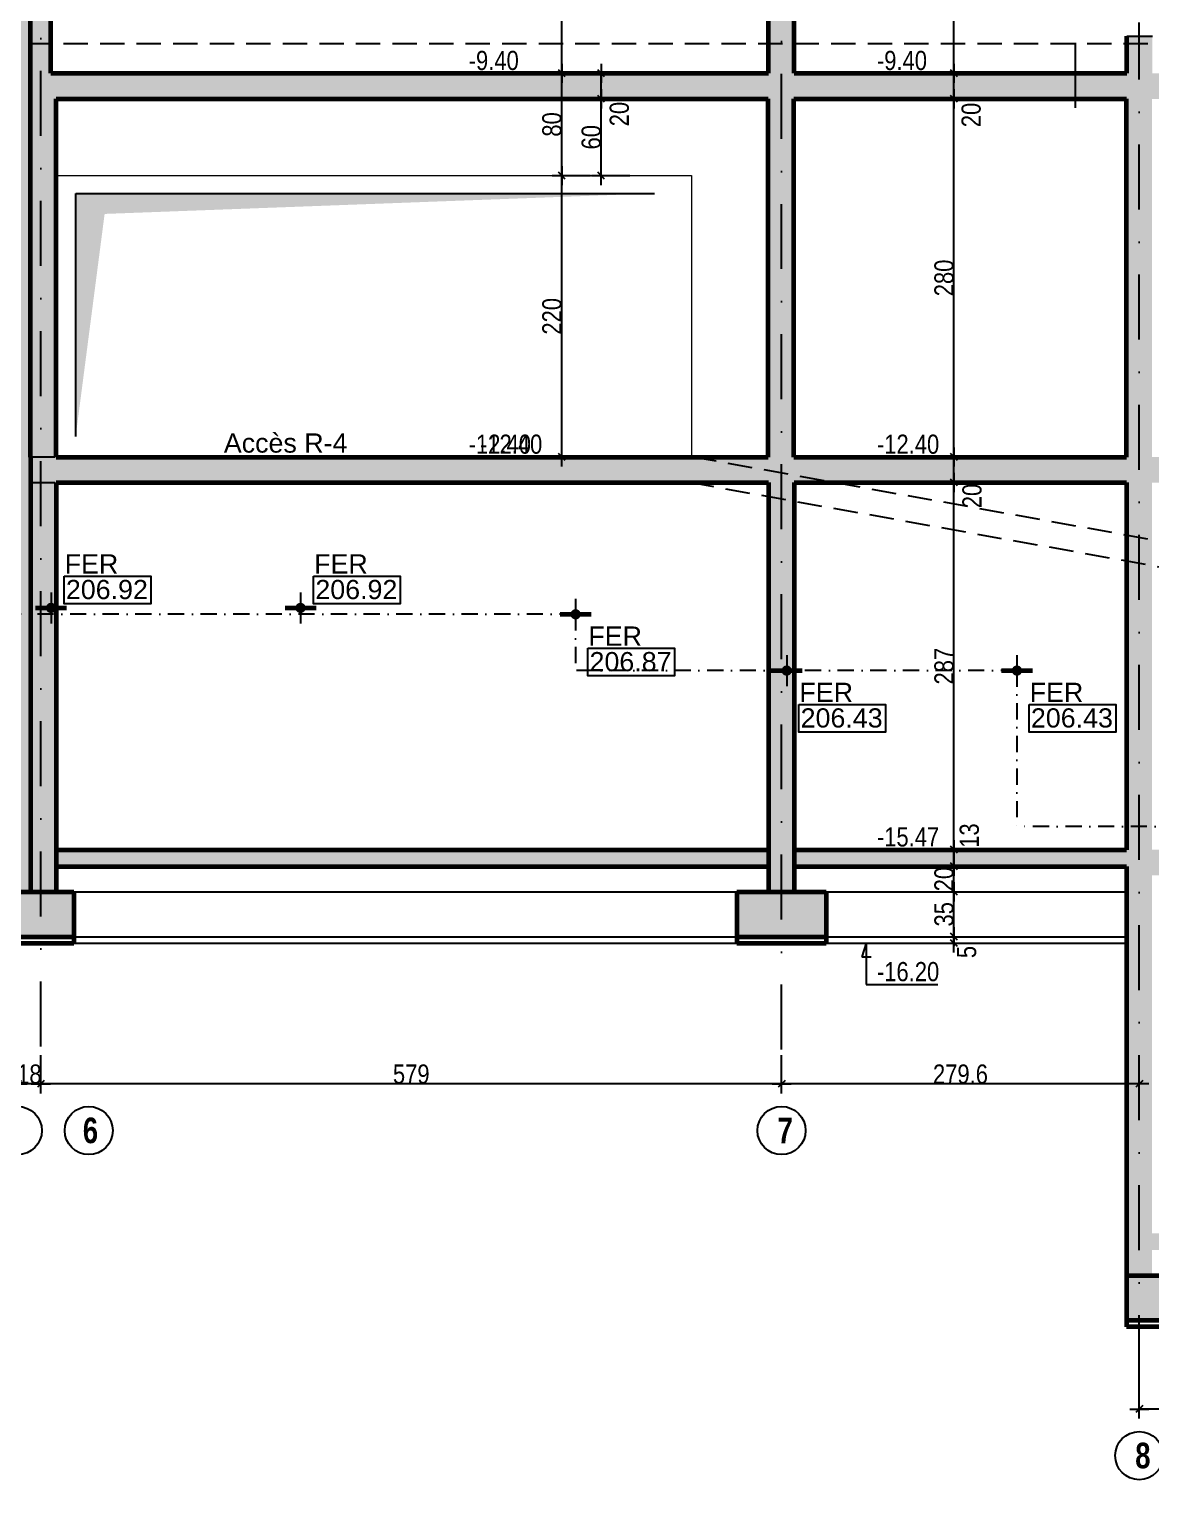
# Model space of a CAD drawing. Header units: millimetres. Extents: x -26249 to 60250, y -21218 to 23336.
# Drawn here: x 15202 to 16079, y 5699 to 6841 of the extents above; entities that cross this region are included whole.
import ezdxf

# ---------------------------------------------------------------- set-up
doc = ezdxf.new("R2010")
doc.units = ezdxf.units.MM
doc.linetypes.add('CACHEX2', pattern=[19.05, 12.7, -6.35])
doc.linetypes.add('TIRETPTX2', pattern=[50.8, 25.4, -12.7, 0, -12.7])
for name, color, linetype in [('01-coupe soussol', 253, 'Continuous'), ('01_cote_gen', 4, 'Continuous'), ('01_linteaux', 2, 'Continuous'), ('01_poch_BN', 9, 'Continuous'), ('01_texte', 230, 'Continuous'), ('AA_COTES', 2, 'Continuous')]:
    doc.layers.add(name, color=color, linetype=linetype)
doc.layers.add('01_murs_coup', color=5, linetype='Continuous', lineweight=60)
doc.styles.add('ARIAL NA', font='ARIALN.TTF')
doc.styles.add('impact', font='impact.ttf')
doc.styles.add('MATTE_TXT', font='arial.ttf')
doc.styles.add('STYLE2', font='ARIALN.TTF')
doc.dimstyles.new('JB50', dxfattribs={"dimscale": 0.1, "dimtxt": 150, "dimasz": 15, "dimexe": 0.1, "dimexo": 0.1, "dimgap": 0.09, "dimtad": 1, "dimdec": 1, "dimdsep": 46, "dimtxsty": 'STYLE2', "dimblk1": 'BOND_G', "dimblk2": 'BOND_D', "dimsah": 1, "dimcen": 1.5, "dimdle": 0.01, "dimse1": 1, "dimse2": 1, "dimclrd": 4, "dimclre": 2, "dimclrt": 6, "dimazin": 2, "dimtfac": 2.333333, "dimtdec": 1, "dimtix": 1, "dimtmove": 2, "dimatfit": 3, "dimldrblk": 'BOND_G', "dimfxl": 1, "dimtolj": 1, "dimtzin": 0, "dimarcsym": 0})

# ---------------------------------------------------------------- blocks, each defined once
blk = doc.blocks.new('BOND_G')
at = {"layer": 'AA_COTES', "color": 0}
for p, q in [((0, -5), (0, 15)), ((5, 0), (-5, 0)), ((1.77, 1.77), (-1.77, -1.77))]:
    blk.add_line(p, q, dxfattribs=at)
blk = doc.blocks.new('BOND_D')
at = {"layer": 'AA_COTES', "color": 0}
for p, q in [((5, 0), (-5, 0)), ((-1.77, -1.77), (1.77, 1.77)), ((0, 5), (0, -15))]:
    blk.add_line(p, q, dxfattribs=at)
blk = doc.blocks.new('*D1942')
at = {"layer": '01_cote_gen', "color": 4, "lineweight": -2, "transparency": 16777216}
blk.add_line((16614.2, 5761.8), (16071.2, 5761.8), dxfattribs=at)
at = {"layer": 'Defpoints', "color": 0, "transparency": 16777216}
for p in [(16615.7, 5891.2), (16069.7, 5835.9), (16069.7, 5761.8)]:
    blk.add_point(p, dxfattribs=at)
at = {"layer": '01_cote_gen', "color": 4, "lineweight": -2, "transparency": 16777216, "xscale": 1.5, "yscale": 1.5, "zscale": 1.5, "rotation": 180}
blk.add_blockref('BOND_D', (16069.7, 5761.8), dxfattribs=at)
at = {"layer": '01_cote_gen', "color": 4, "lineweight": -2, "transparency": 16777216, "xscale": 1.5, "yscale": 1.5, "zscale": 1.5}
blk.add_blockref('BOND_G', (16615.7, 5761.8), dxfattribs=at)
at = {"layer": '01_cote_gen', "color": 6, "transparency": 16777216, "insert": (16342.7, 5769.4), "char_height": 15, "attachment_point": 5, "style": 'STYLE2'}
blk.add_mtext('\\A1;546', dxfattribs=at)
blk = doc.blocks.new('*D1943')
at = {"layer": '01_cote_gen', "color": 4, "lineweight": -2, "transparency": 16777216}
blk.add_line((16068.2, 6016), (15791.6, 6016), dxfattribs=at)
at = {"layer": 'Defpoints', "color": 0, "transparency": 16777216}
for p in [(15790.1, 6121.7), (16069.7, 6118.4), (15790.1, 6016)]:
    blk.add_point(p, dxfattribs=at)
at = {"layer": '01_cote_gen', "color": 4, "lineweight": -2, "transparency": 16777216, "xscale": 1.5, "yscale": 1.5, "zscale": 1.5, "rotation": 180}
blk.add_blockref('BOND_D', (15790.1, 6016), dxfattribs=at)
at = {"layer": '01_cote_gen', "color": 4, "lineweight": -2, "transparency": 16777216, "xscale": 1.5, "yscale": 1.5, "zscale": 1.5}
blk.add_blockref('BOND_G', (16069.7, 6016), dxfattribs=at)
at = {"layer": '01_cote_gen', "color": 6, "transparency": 16777216, "insert": (15929.9, 6023.6), "char_height": 15, "attachment_point": 5, "style": 'STYLE2'}
blk.add_mtext('\\A1;279.6', dxfattribs=at)
blk = doc.blocks.new('*D1944')
at = {"layer": '01_cote_gen', "color": 4, "lineweight": -2, "transparency": 16777216}
blk.add_line((15788.6, 6016), (15212.6, 6016), dxfattribs=at)
at = {"layer": 'Defpoints', "color": 0, "transparency": 16777216}
for p in [(15211.1, 6177.6), (15790.1, 6107.8), (15211.1, 6016)]:
    blk.add_point(p, dxfattribs=at)
at = {"layer": '01_cote_gen', "color": 4, "lineweight": -2, "transparency": 16777216, "xscale": 1.5, "yscale": 1.5, "zscale": 1.5, "rotation": 180}
blk.add_blockref('BOND_D', (15211.1, 6016), dxfattribs=at)
at = {"layer": '01_cote_gen', "color": 4, "lineweight": -2, "transparency": 16777216, "xscale": 1.5, "yscale": 1.5, "zscale": 1.5}
blk.add_blockref('BOND_G', (15790.1, 6016), dxfattribs=at)
at = {"layer": '01_cote_gen', "color": 6, "transparency": 16777216, "insert": (15500.6, 6023.6), "char_height": 15, "attachment_point": 5, "style": 'STYLE2'}
blk.add_mtext('\\A1;579', dxfattribs=at)
blk = doc.blocks.new('*D2033')
at = {"layer": '01_cote_gen', "color": 4, "lineweight": -2, "transparency": 16777216}
blk.add_line((15209.6, 6016), (15194.5, 6016), dxfattribs=at)
at = {"layer": 'Defpoints', "color": 0, "transparency": 16777216}
for p in [(15193, 6108.3), (15211.1, 6107.8), (15193, 6016)]:
    blk.add_point(p, dxfattribs=at)
at = {"layer": '01_cote_gen', "color": 4, "lineweight": -2, "transparency": 16777216, "xscale": 1.5, "yscale": 1.5, "zscale": 1.5, "rotation": 180}
blk.add_blockref('BOND_D', (15193, 6016), dxfattribs=at)
at = {"layer": '01_cote_gen', "color": 4, "lineweight": -2, "transparency": 16777216, "xscale": 1.5, "yscale": 1.5, "zscale": 1.5}
blk.add_blockref('BOND_G', (15211.1, 6016), dxfattribs=at)
at = {"layer": '01_cote_gen', "color": 6, "transparency": 16777216, "insert": (15202.1, 6023.6), "char_height": 15, "attachment_point": 5, "style": 'STYLE2'}
blk.add_mtext('\\A1;18', dxfattribs=at)
blk = doc.blocks.new('*D2041')
at = {"layer": '01_cote_gen', "color": 4, "lineweight": -2, "transparency": 16777216}
blk.add_line((16033.7, 7786.7), (16134.7, 7786.7), dxfattribs=at)
at = {"layer": 'Defpoints', "color": 0, "transparency": 16777216}
for p in [(16136.2, 7786.7), (16032.2, 7779.2), (16136.2, 5592.4)]:
    blk.add_point(p, dxfattribs=at)
at = {"layer": '01_cote_gen', "color": 4, "lineweight": -2, "transparency": 16777216, "xscale": 1.5, "yscale": 1.5, "zscale": 1.5, "rotation": 180}
blk.add_blockref('BOND_G', (16032.2, 7786.7), dxfattribs=at)
at = {"layer": '01_cote_gen', "color": 4, "lineweight": -2, "transparency": 16777216, "xscale": 1.5, "yscale": 1.5, "zscale": 1.5}
blk.add_blockref('BOND_D', (16136.2, 7786.7), dxfattribs=at)
at = {"layer": '01_cote_gen', "color": 6, "transparency": 16777216, "insert": (16084.2, 7794.4), "char_height": 15, "attachment_point": 5, "style": 'STYLE2'}
blk.add_mtext('\\A1;104', dxfattribs=at)
blk = doc.blocks.new('*D2463')
at = {"layer": '01_cote_gen', "color": 4, "lineweight": -2, "transparency": 16777216}
blk.add_line((15924.8, 6200.6), (15924.8, 6484.6), dxfattribs=at)
at = {"layer": 'Defpoints', "color": 0, "transparency": 16777216}
for p in [(15924.8, 6486.1), (15997.8, 6486.1), (15975.2, 6199.1)]:
    blk.add_point(p, dxfattribs=at)
at = {"layer": '01_cote_gen', "color": 4, "lineweight": -2, "transparency": 16777216, "xscale": 1.5, "yscale": 1.5, "zscale": 1.5}
for name, p, rotation in [('BOND_D', (15924.8, 6486.1), 90), ('BOND_G', (15924.8, 6199.1), 270)]:
    blk.add_blockref(name, p, dxfattribs=dict(at, rotation=rotation))
at = {"layer": '01_cote_gen', "color": 6, "transparency": 16777216, "insert": (15917.1, 6342.6), "char_height": 15, "attachment_point": 5, "rotation": 90, "style": 'STYLE2'}
blk.add_mtext('\\A1;287', dxfattribs=at)
blk = doc.blocks.new('*D2464')
at = {"layer": '01_cote_gen', "color": 4, "lineweight": -2, "transparency": 16777216}
blk.add_line((15924.8, 6187.6), (15924.8, 6197.6), dxfattribs=at)
at = {"layer": 'Defpoints', "color": 0, "transparency": 16777216}
for p in [(15924.8, 6199.1), (15935.7, 6199.1), (15933, 6186.1)]:
    blk.add_point(p, dxfattribs=at)
at = {"layer": '01_cote_gen', "color": 4, "lineweight": -2, "transparency": 16777216, "xscale": 1.5, "yscale": 1.5, "zscale": 1.5}
for name, p, rotation in [('BOND_D', (15924.8, 6199.1), 90), ('BOND_G', (15924.8, 6186.1), 270)]:
    blk.add_blockref(name, p, dxfattribs=dict(at, rotation=rotation))
at = {"layer": '01_cote_gen', "color": 6, "transparency": 16777216, "insert": (15936.9, 6210.1), "char_height": 15, "attachment_point": 5, "rotation": 90, "style": 'STYLE2'}
blk.add_mtext('\\A1;13', dxfattribs=at)
blk = doc.blocks.new('*D2465')
at = {"layer": '01_cote_gen', "color": 4, "lineweight": -2, "transparency": 16777216}
blk.add_line((15924.8, 6167.6), (15924.8, 6184.6), dxfattribs=at)
at = {"layer": 'Defpoints', "color": 0, "transparency": 16777216}
for p in [(15924.8, 6186.1), (15934.2, 6186.1), (15934.2, 6166.1)]:
    blk.add_point(p, dxfattribs=at)
at = {"layer": '01_cote_gen', "color": 4, "lineweight": -2, "transparency": 16777216, "xscale": 1.5, "yscale": 1.5, "zscale": 1.5}
for name, p, rotation in [('BOND_D', (15924.8, 6186.1), 90), ('BOND_G', (15924.8, 6166.1), 270)]:
    blk.add_blockref(name, p, dxfattribs=dict(at, rotation=rotation))
at = {"layer": '01_cote_gen', "color": 6, "transparency": 16777216, "insert": (15917.1, 6176.1), "char_height": 15, "attachment_point": 5, "rotation": 90, "style": 'STYLE2'}
blk.add_mtext('\\A1;20', dxfattribs=at)
blk = doc.blocks.new('*D2466')
at = {"layer": '01_cote_gen', "color": 4, "lineweight": -2, "transparency": 16777216}
blk.add_line((15924.8, 6132.6), (15924.8, 6164.6), dxfattribs=at)
at = {"layer": 'Defpoints', "color": 0, "transparency": 16777216}
for p in [(15924.8, 6166.1), (15934.6, 6166.1), (15931.2, 6131.1)]:
    blk.add_point(p, dxfattribs=at)
at = {"layer": '01_cote_gen', "color": 4, "lineweight": -2, "transparency": 16777216, "xscale": 1.5, "yscale": 1.5, "zscale": 1.5}
for name, p, rotation in [('BOND_D', (15924.8, 6166.1), 90), ('BOND_G', (15924.8, 6131.1), 270)]:
    blk.add_blockref(name, p, dxfattribs=dict(at, rotation=rotation))
at = {"layer": '01_cote_gen', "color": 6, "transparency": 16777216, "insert": (15917.1, 6148.6), "char_height": 15, "attachment_point": 5, "rotation": 90, "style": 'STYLE2'}
blk.add_mtext('\\A1;35', dxfattribs=at)
blk = doc.blocks.new('*D2467')
at = {"layer": '01_cote_gen', "color": 4, "lineweight": -2, "transparency": 16777216}
blk.add_line((15924.8, 6127.6), (15924.8, 6129.6), dxfattribs=at)
at = {"layer": 'Defpoints', "color": 0, "transparency": 16777216}
for p in [(15924.8, 6131.1), (15932.3, 6131.1), (15932.9, 6126.1)]:
    blk.add_point(p, dxfattribs=at)
at = {"layer": '01_cote_gen', "color": 4, "lineweight": -2, "transparency": 16777216, "xscale": 1.5, "yscale": 1.5, "zscale": 1.5}
for name, p, rotation in [('BOND_D', (15924.8, 6131.1), 90), ('BOND_G', (15924.8, 6126.1), 270)]:
    blk.add_blockref(name, p, dxfattribs=dict(at, rotation=rotation))
at = {"layer": '01_cote_gen', "color": 6, "transparency": 16777216, "insert": (15934.8, 6119.1), "char_height": 15, "attachment_point": 5, "rotation": 90, "style": 'STYLE2'}
blk.add_mtext('\\A1;5', dxfattribs=at)
blk = doc.blocks.new('*D2468')
at = {"layer": '01_cote_gen', "color": 4, "lineweight": -2, "transparency": 16777216}
blk.add_line((15924.8, 6487.6), (15924.8, 6504.6), dxfattribs=at)
at = {"layer": 'Defpoints', "color": 0, "transparency": 16777216}
for p in [(15924.8, 6506.1), (15960.5, 6506.1), (15960.5, 6486.1)]:
    blk.add_point(p, dxfattribs=at)
at = {"layer": '01_cote_gen', "color": 4, "lineweight": -2, "transparency": 16777216, "xscale": 1.5, "yscale": 1.5, "zscale": 1.5}
for name, p, rotation in [('BOND_D', (15924.8, 6506.1), 90), ('BOND_G', (15924.8, 6486.1), 270)]:
    blk.add_blockref(name, p, dxfattribs=dict(at, rotation=rotation))
at = {"layer": '01_cote_gen', "color": 6, "transparency": 16777216, "insert": (15939, 6475.6), "char_height": 15, "attachment_point": 5, "rotation": 90, "style": 'STYLE2'}
blk.add_mtext('\\A1;20', dxfattribs=at)
blk = doc.blocks.new('*D2469')
at = {"layer": '01_cote_gen', "color": 4, "lineweight": -2, "transparency": 16777216}
blk.add_line((15924.8, 6507.6), (15924.8, 6784.6), dxfattribs=at)
at = {"layer": 'Defpoints', "color": 0, "transparency": 16777216}
for p in [(15924.8, 6786.1), (16004.8, 6786.1), (15985.1, 6506.1)]:
    blk.add_point(p, dxfattribs=at)
at = {"layer": '01_cote_gen', "color": 4, "lineweight": -2, "transparency": 16777216, "xscale": 1.5, "yscale": 1.5, "zscale": 1.5}
for name, p, rotation in [('BOND_D', (15924.8, 6786.1), 90), ('BOND_G', (15924.8, 6506.1), 270)]:
    blk.add_blockref(name, p, dxfattribs=dict(at, rotation=rotation))
at = {"layer": '01_cote_gen', "color": 6, "transparency": 16777216, "insert": (15917.1, 6646.1), "char_height": 15, "attachment_point": 5, "rotation": 90, "style": 'STYLE2'}
blk.add_mtext('\\A1;280', dxfattribs=at)
blk = doc.blocks.new('*D2470')
at = {"layer": '01_cote_gen', "color": 4, "lineweight": -2, "transparency": 16777216}
blk.add_line((15924.8, 6787.6), (15924.8, 6804.6), dxfattribs=at)
at = {"layer": 'Defpoints', "color": 0, "transparency": 16777216}
for p in [(15924.8, 6806.1), (16010.3, 6806.1), (16010.3, 6786.1)]:
    blk.add_point(p, dxfattribs=at)
at = {"layer": '01_cote_gen', "color": 4, "lineweight": -2, "transparency": 16777216, "xscale": 1.5, "yscale": 1.5, "zscale": 1.5}
for name, p, rotation in [('BOND_D', (15924.8, 6806.1), 90), ('BOND_G', (15924.8, 6786.1), 270)]:
    blk.add_blockref(name, p, dxfattribs=dict(at, rotation=rotation))
at = {"layer": '01_cote_gen', "color": 6, "transparency": 16777216, "insert": (15938.3, 6773.5), "char_height": 15, "attachment_point": 5, "rotation": 90, "style": 'STYLE2'}
blk.add_mtext('\\A1;20', dxfattribs=at)
blk = doc.blocks.new('*D2471')
at = {"layer": '01_cote_gen', "color": 4, "lineweight": -2, "transparency": 16777216}
blk.add_line((15618.3, 6507.6), (15618.3, 6724.6), dxfattribs=at)
at = {"layer": 'Defpoints', "color": 0, "transparency": 16777216}
for p in [(15618.3, 6726.1), (15691.7, 6726.1), (15678.4, 6506.1)]:
    blk.add_point(p, dxfattribs=at)
at = {"layer": '01_cote_gen', "color": 4, "lineweight": -2, "transparency": 16777216, "xscale": 1.5, "yscale": 1.5, "zscale": 1.5}
for name, p, rotation in [('BOND_D', (15618.3, 6726.1), 90), ('BOND_G', (15618.3, 6506.1), 270)]:
    blk.add_blockref(name, p, dxfattribs=dict(at, rotation=rotation))
at = {"layer": '01_cote_gen', "color": 6, "transparency": 16777216, "insert": (15610.6, 6616.1), "char_height": 15, "attachment_point": 5, "rotation": 90, "style": 'STYLE2'}
blk.add_mtext('\\A1;220', dxfattribs=at)
blk = doc.blocks.new('*D2472')
at = {"layer": '01_cote_gen', "color": 4, "lineweight": -2, "transparency": 16777216}
blk.add_line((15618.3, 6727.6), (15618.3, 6804.6), dxfattribs=at)
at = {"layer": 'Defpoints', "color": 0, "transparency": 16777216}
for p in [(15618.3, 6806.1), (15719.7, 6806.1), (15719.7, 6726.1)]:
    blk.add_point(p, dxfattribs=at)
at = {"layer": '01_cote_gen', "color": 4, "lineweight": -2, "transparency": 16777216, "xscale": 1.5, "yscale": 1.5, "zscale": 1.5}
for name, p, rotation in [('BOND_D', (15618.3, 6806.1), 90), ('BOND_G', (15618.3, 6726.1), 270)]:
    blk.add_blockref(name, p, dxfattribs=dict(at, rotation=rotation))
at = {"layer": '01_cote_gen', "color": 6, "transparency": 16777216, "insert": (15610.6, 6766.1), "char_height": 15, "attachment_point": 5, "rotation": 90, "style": 'STYLE2'}
blk.add_mtext('\\A1;80', dxfattribs=at)
blk = doc.blocks.new('*D2473')
at = {"layer": '01_cote_gen', "color": 4, "lineweight": -2, "transparency": 16777216}
blk.add_line((15649, 6727.6), (15649, 6784.6), dxfattribs=at)
at = {"layer": 'Defpoints', "color": 0, "transparency": 16777216}
for p in [(15649, 6786.1), (15713.1, 6786.1), (15698.4, 6726.1)]:
    blk.add_point(p, dxfattribs=at)
at = {"layer": '01_cote_gen', "color": 4, "lineweight": -2, "transparency": 16777216, "xscale": 1.5, "yscale": 1.5, "zscale": 1.5}
for name, p, rotation in [('BOND_D', (15649, 6786.1), 90), ('BOND_G', (15649, 6726.1), 270)]:
    blk.add_blockref(name, p, dxfattribs=dict(at, rotation=rotation))
at = {"layer": '01_cote_gen', "color": 6, "transparency": 16777216, "insert": (15641.3, 6756.1), "char_height": 15, "attachment_point": 5, "rotation": 90, "style": 'STYLE2'}
blk.add_mtext('\\A1;60', dxfattribs=at)
blk = doc.blocks.new('*D2474')
at = {"layer": '01_cote_gen', "color": 4, "lineweight": -2, "transparency": 16777216}
blk.add_line((15649, 6787.6), (15649, 6804.6), dxfattribs=at)
at = {"layer": 'Defpoints', "color": 0, "transparency": 16777216}
for p in [(15649, 6806.1), (15693.1, 6806.1), (15693.1, 6786.1)]:
    blk.add_point(p, dxfattribs=at)
at = {"layer": '01_cote_gen', "color": 4, "lineweight": -2, "transparency": 16777216, "xscale": 1.5, "yscale": 1.5, "zscale": 1.5}
for name, p, rotation in [('BOND_D', (15649, 6806.1), 90), ('BOND_G', (15649, 6786.1), 270)]:
    blk.add_blockref(name, p, dxfattribs=dict(at, rotation=rotation))
at = {"layer": '01_cote_gen', "color": 6, "transparency": 16777216, "insert": (15663.3, 6774.2), "char_height": 15, "attachment_point": 5, "rotation": 90, "style": 'STYLE2'}
blk.add_mtext('\\A1;20', dxfattribs=at)
blk = doc.blocks.new('*D2510')
at = {"layer": '01_cote_gen', "color": 4, "lineweight": -2, "transparency": 16777216}
blk.add_line((15618.3, 6807.6), (15618.3, 7069.6), dxfattribs=at)
at = {"layer": 'Defpoints', "color": 0, "transparency": 16777216}
for p in [(15618.3, 7071.1), (15671.9, 7071.1), (15661.9, 6806.1)]:
    blk.add_point(p, dxfattribs=at)
at = {"layer": '01_cote_gen', "color": 4, "lineweight": -2, "transparency": 16777216, "xscale": 1.5, "yscale": 1.5, "zscale": 1.5}
for name, p, rotation in [('BOND_D', (15618.3, 7071.1), 90), ('BOND_G', (15618.3, 6806.1), 270)]:
    blk.add_blockref(name, p, dxfattribs=dict(at, rotation=rotation))
at = {"layer": '01_cote_gen', "color": 6, "transparency": 16777216, "insert": (15610.6, 6938.6), "char_height": 15, "attachment_point": 5, "rotation": 90, "style": 'STYLE2'}
blk.add_mtext('\\A1;265', dxfattribs=at)
blk = doc.blocks.new('*D2513')
at = {"layer": '01_cote_gen', "color": 4, "lineweight": -2, "transparency": 16777216}
blk.add_line((15924.8, 6807.6), (15924.8, 7069.6), dxfattribs=at)
at = {"layer": 'Defpoints', "color": 0, "transparency": 16777216}
for p in [(15924.8, 7071.1), (15978.3, 7071.1), (15968.4, 6806.1)]:
    blk.add_point(p, dxfattribs=at)
at = {"layer": '01_cote_gen', "color": 4, "lineweight": -2, "transparency": 16777216, "xscale": 1.5, "yscale": 1.5, "zscale": 1.5}
for name, p, rotation in [('BOND_D', (15924.8, 7071.1), 90), ('BOND_G', (15924.8, 6806.1), 270)]:
    blk.add_blockref(name, p, dxfattribs=dict(at, rotation=rotation))
at = {"layer": '01_cote_gen', "color": 6, "transparency": 16777216, "insert": (15917.1, 6938.6), "char_height": 15, "attachment_point": 5, "rotation": 90, "style": 'STYLE2'}
blk.add_mtext('\\A1;265', dxfattribs=at)

msp = doc.modelspace()

# ---------------------------------------------------------------- hatches: boundary and pattern name
at = {"layer": '01_poch_BN'}
h = msp.add_hatch(color=256, dxfattribs=at)
h.dxf.hatch_style = 1
h.paths.add_polyline_path([(15200.978, 7152.092), (15184.978, 7152.092), (15184.978, 7094.066), (14622.978, 7094.066), (14622.978, 7152.092), (14604.978, 7152.092), (14604.978, 7094.066), (13828.381, 7094.066), (13828.381, 7152.092), (13808.381, 7152.092), (13808.381, 6166.066), (13828.381, 6166.066), (13828.381, 6486.066), (14178.055, 6486.066), (14178.055, 6166.066), (14196.055, 6166.066), (14196.055, 6486.066), (14204.055, 6486.066), (14204.055, 6506.066), (14196.381, 6506.066), (14196.381, 6609.122), (14178.381, 6609.122), (14178.381, 6506.066), (13828.381, 6506.066), (13828.381, 6786.066), (14178.381, 6786.066), (14178.381, 6609.122), (14196.381, 6609.122), (14196.381, 6786.066), (14604.381, 6786.066), (14604.381, 6506.066), (14204.055, 6506.066), (14204.055, 6486.066), (14604.055, 6486.066), (14604.055, 6383.122), (14624.055, 6383.122), (14624.055, 6486.066), (15180.978, 6486.066), (15180.978, 6383.122), (15200.978, 6383.122), (15200.978, 6506.066), (15200.978, 6806.066)])
h.paths.add_polyline_path([(14622.978, 7071.066), (15184.978, 7071.066), (15184.978, 6806.066), (14622.978, 6806.066)], flags=16)
h.paths.add_polyline_path([(14604.978, 7071.066), (14604.978, 6806.066), (14196.381, 6806.066), (14196.381, 7071.066)], flags=16)
h.paths.add_polyline_path([(14624.381, 6786.066), (15180.978, 6786.066), (15180.978, 6506.066), (14624.381, 6506.066)], flags=16)
h.paths.add_polyline_path([(14178.381, 7071.066), (14178.381, 6806.066), (13828.381, 6806.066), (13828.381, 7071.066)], flags=16)
h.paths.add_polyline_path([(14624.055, 6383.122), (14604.055, 6383.122), (14604.055, 6166.066), (14624.055, 6166.066)], flags=17)
h.paths.add_polyline_path([(15180.978, 6199.066), (14624.055, 6199.066), (14624.055, 6186.066), (15180.978, 6186.066)], flags=17)
h.paths.add_polyline_path([(14604.055, 6199.066), (14196.055, 6199.066), (14196.055, 6186.066), (14604.055, 6186.066)], flags=17)
h.paths.add_polyline_path([(14178.055, 6199.066), (13828.381, 6199.066), (13828.381, 6186.066), (14178.055, 6186.066)], flags=17)
h.paths.add_polyline_path([(14221.184, 6166.066), (14151.184, 6166.066), (14151.184, 6131.066), (14221.184, 6131.066)])
h.paths.add_polyline_path([(13878.38, 6166.066), (13808.381, 6166.066), (13808.381, 6131.066), (13878.38, 6131.066)])
h.paths.add_polyline_path([(14649.184, 6166.066), (14579.184, 6166.066), (14579.184, 6131.066), (14649.184, 6131.066)])
h.paths.add_polyline_path([(15236.978, 6166.066), (15166.978, 6166.066), (15166.978, 6131.066), (15236.978, 6131.066)])
h.paths.add_polyline_path([(15200.978, 6383.122), (15180.978, 6383.122), (15180.978, 6166.066), (15200.978, 6166.066)])
h.paths.add_polyline_path([(15222.978, 6383.122), (15202.978, 6383.122), (15202.978, 6166.066), (15222.978, 6166.066)])
h = msp.add_hatch(color=256, dxfattribs=at)
h.dxf.hatch_style = 1
edge = h.paths.add_edge_path()
edge.add_line((16019.446, 7094.066), (15799.978, 7094.066))
edge.add_line((15799.978, 7094.066), (15799.978, 7152.092))
edge.add_line((15799.978, 7152.092), (15779.978, 7152.092))
edge.add_line((15779.978, 7152.092), (15779.978, 7094.066))
edge.add_line((15779.978, 7094.066), (15218.978, 7094.066))
edge.add_line((15218.978, 7094.066), (15218.978, 7152.092))
edge.add_line((15218.978, 7152.092), (15202.978, 7152.092))
edge.add_line((15202.978, 7152.092), (15202.978, 6806.066))
edge.add_line((15202.978, 6806.066), (15202.978, 6506.066))
edge.add_line((15202.978, 6506.066), (15202.978, 6383.122))
edge.add_line((15202.978, 6383.122), (15222.978, 6383.122))
edge.add_line((15222.978, 6383.122), (15222.978, 6486.066))
edge.add_line((15222.978, 6486.066), (15779.845, 6486.066))
edge.add_line((15779.845, 6486.066), (15779.845, 6339.122))
edge.add_line((15779.845, 6339.122), (15799.845, 6339.122))
edge.add_line((15799.845, 6339.122), (15799.845, 6486.066))
edge.add_line((15799.845, 6486.066), (16059.574, 6486.066))
edge.add_line((16059.574, 6486.066), (16059.574, 6217.122))
edge.add_line((16059.574, 6217.122), (16079.574, 6217.122))
edge.add_line((16079.574, 6217.122), (16079.574, 6486.066))
edge.add_line((16079.574, 6486.066), (16605.574, 6486.066))
edge.add_line((16605.574, 6486.066), (16605.574, 6199.066))
edge.add_line((16605.574, 6199.066), (16426.651, 6198.122))
edge.add_arc((16426.651, 6196.122), 2, 0, 90, ccw=False)
edge.add_arc((16426.651, 6196.122), 2, -90, 0, ccw=False)
edge.add_line((16426.651, 6194.122), (16426.651, 6179.066))
edge.add_line((16426.651, 6179.066), (16605.574, 6179.066))
edge.add_line((16605.574, 6179.066), (16605.574, 5866.066))
edge.add_line((16605.574, 5866.066), (16625.574, 5866.066))
edge.add_line((16625.574, 5866.066), (16625.574, 6179.066))
edge.add_line((16625.574, 6179.066), (17139.574, 6179.066))
edge.add_line((17139.574, 6179.066), (17139.574, 6105.122))
edge.add_line((17139.574, 6105.122), (17159.574, 6105.122))
edge.add_line((17159.574, 6105.122), (17159.574, 6179.066))
edge.add_line((17159.574, 6179.066), (17419.575, 6179.066))
edge.add_line((17419.575, 6179.066), (17419.575, 6078.122))
edge.add_line((17419.575, 6078.122), (17439.575, 6078.122))
edge.add_line((17439.575, 6078.122), (17439.575, 6179.066))
edge.add_line((17439.575, 6179.066), (18028.584, 6179.066))
edge.add_line((18028.584, 6179.066), (18028.584, 6056.122))
edge.add_line((18028.584, 6056.122), (18053.584, 6056.122))
edge.add_line((18053.584, 6056.122), (18053.584, 6179.066))
edge.add_line((18053.584, 6179.066), (18783.574, 6179.066))
edge.add_line((18783.574, 6179.066), (18783.574, 5866.066))
edge.add_line((18783.574, 5866.066), (18803.574, 5866.066))
edge.add_line((18803.574, 5866.066), (18803.574, 6179.066))
edge.add_line((18803.574, 6179.066), (18803.574, 6199.066))
edge.add_line((18803.574, 6199.066), (18803.574, 6799.066))
edge.add_line((18803.574, 6799.066), (18803.574, 6835.009))
edge.add_line((18803.574, 6835.009), (18787.574, 6835.009))
edge.add_line((18787.574, 6835.009), (18787.574, 6799.066))
edge.add_line((18787.574, 6799.066), (18054.574, 6799.066))
edge.add_line((18054.574, 6799.066), (18054.574, 6835.009))
edge.add_line((18054.574, 6835.009), (18036.574, 6835.009))
edge.add_line((18036.574, 6835.009), (18036.574, 6799.066))
edge.add_line((18036.574, 6799.066), (17435.574, 6799.066))
edge.add_line((17435.574, 6799.066), (17435.574, 6835.009))
edge.add_line((17435.574, 6835.009), (17419.574, 6835.009))
edge.add_line((17419.574, 6835.009), (17419.574, 6794.066))
edge.add_line((17419.574, 6794.066), (17111.574, 6794.066))
edge.add_line((17111.574, 6794.066), (17111.574, 6860.755))
edge.add_line((17111.574, 6860.755), (17091.574, 6860.755))
edge.add_line((17091.574, 6860.755), (17091.574, 6794.066))
edge.add_line((17091.574, 6794.066), (16623.574, 6794.066))
edge.add_line((16623.574, 6794.066), (16623.574, 6835.009))
edge.add_line((16623.574, 6835.009), (16605.574, 6835.009))
edge.add_line((16605.574, 6835.009), (16605.574, 6806.066))
edge.add_line((16605.574, 6806.066), (16079.978, 6806.066))
edge.add_line((16079.978, 6806.066), (16079.978, 6835.009))
edge.add_line((16079.978, 6835.009), (16059.978, 6835.009))
edge.add_line((16059.978, 6835.009), (16059.978, 6806.066))
edge.add_line((16059.978, 6806.066), (15799.978, 6806.066))
edge.add_line((15799.978, 6806.066), (15799.978, 7071.066))
edge.add_line((15799.978, 7071.066), (16019.446, 7071.066))
edge.add_line((16019.446, 7071.066), (16019.446, 7094.066))
h.paths.add_polyline_path([(15779.978, 7071.066), (15779.978, 6806.066), (15218.978, 6806.066), (15218.978, 7071.066)], flags=16)
h.paths.add_polyline_path([(15779.574, 6786.066), (15779.574, 6506.066), (15222.978, 6506.066), (15222.978, 6786.066)], flags=16)
h.paths.add_polyline_path([(15799.574, 6786.066), (16059.574, 6786.066), (16059.574, 6506.066), (15799.574, 6506.066)], flags=16)
h.paths.add_polyline_path([(16079.574, 6786.066), (16605.574, 6786.066), (16605.574, 6506.066), (16079.574, 6506.066)], flags=16)
h.paths.add_polyline_path([(16625.574, 6774.066), (17139.574, 6774.066), (17139.574, 6506.066), (16625.574, 6506.066)], flags=16)
h.paths.add_polyline_path([(16625.574, 6486.066), (17139.574, 6486.066), (17139.574, 6199.066), (16625.574, 6199.066)], flags=16)
h.paths.add_polyline_path([(17159.574, 6774.066), (17419.574, 6774.066), (17419.574, 6506.066), (17159.574, 6506.066)], flags=16)
h.paths.add_polyline_path([(17159.574, 6486.066), (17419.575, 6486.066), (17419.575, 6199.066), (17159.574, 6199.066)], flags=16)
h.paths.add_polyline_path([(17439.574, 6779.066), (18035.574, 6779.066), (18035.574, 6517.066), (17439.574, 6517.066)], flags=16)
h.paths.add_polyline_path([(17439.575, 6494.066), (18033.584, 6494.066), (18033.584, 6199.066), (17439.575, 6199.066)], flags=16)
h.paths.add_polyline_path([(18053.886, 6779.066), (18787.574, 6779.066), (18787.574, 6517.066), (18053.886, 6517.066)], flags=16)
h.paths.add_polyline_path([(18053.584, 6494.066), (18613.574, 6494.066), (18613.574, 6199.066), (18053.584, 6199.066)], flags=16)
h.paths.add_polyline_path([(18633.574, 6494.066), (18783.574, 6494.066), (18783.574, 6199.066), (18633.574, 6199.066)], flags=16)
h.paths.add_polyline_path([(15799.845, 6339.122), (15779.845, 6339.122), (15779.845, 6166.066), (15799.845, 6166.066)], flags=17)
h.paths.add_polyline_path([(15824.974, 6166.066), (15754.974, 6166.066), (15754.974, 6131.066), (15824.974, 6131.066)], flags=17)
h.paths.add_polyline_path([(15779.845, 6199.066), (15222.978, 6199.066), (15222.978, 6186.066), (15779.845, 6186.066)], flags=17)
edge = h.paths.add_edge_path(flags=17)
edge.add_arc((16426.651, 6196.122), 2, -90, 0, ccw=False)
edge.add_line((16426.651, 6194.122), (16426.651, 6179.066))
edge.add_line((16426.651, 6179.066), (16079.574, 6179.066))
edge.add_line((16079.574, 6179.066), (16079.574, 5866.066))
edge.add_line((16079.574, 5866.066), (16059.574, 5866.066))
edge.add_line((16059.574, 5866.066), (16059.574, 6186.066))
edge.add_line((16059.574, 6186.066), (15799.845, 6186.066))
edge.add_line((15799.845, 6186.066), (15799.845, 6199.066))
edge.add_line((15799.845, 6199.066), (16059.574, 6199.066))
edge.add_line((16059.574, 6199.066), (16059.574, 6217.122))
edge.add_line((16059.574, 6217.122), (16079.574, 6217.122))
edge.add_line((16079.574, 6217.122), (16079.574, 6199.066))
edge.add_line((16079.574, 6199.066), (16177.651, 6199.066))
edge.add_line((16177.651, 6199.066), (16605.574, 6199.066))
edge.add_line((16605.574, 6199.066), (16426.63, 6198.122))
edge.add_arc((16426.651, 6196.122), 2, 0, 90.604579, ccw=False)
h = msp.add_hatch(color=256, dxfattribs=at)
h.dxf.hatch_style = 1
h.paths.add_polyline_path([(17159.574, 6105.122), (17139.574, 6105.122), (17139.574, 5866.066), (17159.574, 5866.066)])
h.paths.add_polyline_path([(17174.574, 5866.066), (17124.574, 5866.066), (17124.574, 5836.066), (17174.574, 5836.066)])
h.paths.add_polyline_path([(17139.574, 5899.066), (16625.574, 5899.066), (16625.574, 5886.066), (17139.574, 5886.066)])
h.paths.add_polyline_path([(16605.574, 5899.066), (16079.574, 5899.066), (16079.574, 5886.066), (16605.574, 5886.066)])
h.paths.add_polyline_path([(16640.574, 5866.066), (16590.574, 5866.066), (16590.574, 5836.066), (16640.574, 5836.066)])
h.paths.add_polyline_path([(16129.574, 5866.066), (16059.574, 5866.066), (16059.574, 5831.066), (16129.574, 5831.066)])
h.paths.add_polyline_path([(17454.574, 5866.066), (17404.574, 5866.066), (17404.574, 5836.066), (17454.574, 5836.066)])
h.paths.add_polyline_path([(17419.575, 5899.066), (17159.574, 5899.066), (17159.574, 5886.066), (17419.575, 5886.066)])
h.paths.add_polyline_path([(18028.584, 5899.066), (17439.575, 5899.066), (17439.575, 5886.066), (18028.584, 5886.066)])
h.paths.add_polyline_path([(17439.575, 6078.122), (17419.575, 6078.122), (17419.575, 5866.066), (17439.575, 5866.066)])
h.paths.add_polyline_path([(18053.584, 6056.122), (18028.584, 6056.122), (18028.584, 5866.066), (18053.584, 5866.066)])
h.paths.add_polyline_path([(18783.574, 5899.066), (18053.584, 5899.066), (18053.584, 5886.066), (18783.574, 5886.066)])
h.paths.add_polyline_path([(18069.574, 5866.066), (18019.574, 5866.066), (18019.574, 5836.066), (18069.574, 5836.066)])

# ---------------------------------------------------------------- linework, layer by layer
at = {"layer": '01-coupe soussol', "lineweight": 5}
for p, q in [((15222.978, 6726.066), (15719.651, 6726.066)), ((15719.651, 6726.066), (15719.651, 6506.066))]:
    msp.add_line(p, q, dxfattribs=at)
at = {"layer": '01-coupe soussol'}
for p, q in [((15238.296, 6522.14), (15238.296, 6712.19)), ((15238.296, 6712.19), (15690.66, 6712.19))]:
    msp.add_line(p, q, dxfattribs=at)
for points in [[(15238.296, 6522.14), (15238.296, 6712.19), (15260.92, 6696.144)], [(15238.296, 6712.19), (15690.66, 6712.19), (15260.92, 6696.144)]]:
    msp.add_solid(points, dxfattribs=at)
at = {"layer": '01_cote_gen', "color": 2, "const_width": 4}
for points in [[(15217.055, 6388.122, 1), (15221.055, 6388.122, 1)], [(15412.055, 6388.122, 1), (15416.055, 6388.122, 1)], [(15627.055, 6383.122, 1), (15631.055, 6383.122, 1)], [(15792.055, 6339.122, 1), (15796.055, 6339.122, 1)], [(15972.055, 6339.122, 1), (15976.055, 6339.122, 1)]]:
    msp.add_lwpolyline(points, format="xyb", close=True, dxfattribs=at)
at = {"layer": '01_linteaux', "linetype": 'TIRETPTX2', "ltscale": 2}
for p, q in [((15211.055, 6045.272), (15211.055, 7203.941)), ((15790.055, 6042.893), (15790.055, 7161.082)), ((16019.446, 7134.924), (16019.446, 6767.875)), ((16069.651, 5784.277), (16069.651, 6845.759))]:
    msp.add_line(p, q, dxfattribs=at)
at = {"layer": '01_linteaux', "linetype": 'CACHEX2', "ltscale": 1.5}
for p, q in [((15202.94, 6829.121), (15202.94, 6976.121)), ((16305.086, 6829.121), (15202.94, 6829.121)), ((15202.94, 6506.122), (15719.991, 6506.122)), ((15202.94, 6506.122), (15202.94, 6486.066)), ((15222.978, 6506.066), (15720.303, 6506.066)), ((17426.303, 6199.066), (15720.303, 6506.066)), ((15202.94, 6486.066), (15718.517, 6486.066)), ((17424.517, 6179.066), (15718.517, 6486.066))]:
    msp.add_line(p, q, dxfattribs=at)
at = {"layer": '01_linteaux'}
for p, q in [((15236.978, 6166.066), (15754.974, 6166.066)), ((15824.974, 6166.066), (16059.574, 6166.066)), ((15236.978, 6131.066), (15754.974, 6131.066)), ((15824.974, 6131.066), (16059.574, 6131.066)), ((15236.978, 6126.066), (15754.974, 6126.066)), ((15824.974, 6126.066), (16059.574, 6126.066))]:
    msp.add_line(p, q, dxfattribs=at)
at = {"layer": '01_linteaux', "color": 2, "linetype": 'TIRETPTX2', "ltscale": 2}
for points in [[(15219.055, 6400.215), (15219.055, 6376.028)], [(15414.055, 6400.215), (15414.055, 6376.028)], [(15629.055, 6395.215), (15629.055, 6371.028)], [(15794.055, 6351.215), (15794.055, 6327.028)], [(15974.055, 6351.215), (15974.055, 6327.028)]]:
    msp.add_lwpolyline(points, dxfattribs=at)
at = {"layer": '01_murs_coup'}
for p, q in [((15202.978, 6806.066), (15202.978, 7152.092)), ((15218.978, 6806.066), (15218.978, 7071.066)), ((15779.978, 6806.066), (15779.978, 7071.066)), ((15799.978, 6806.066), (15799.978, 7071.066)), ((16059.978, 6806.066), (16059.978, 6835.009)), ((15202.978, 6506.066), (15202.978, 6806.066)), ((15218.978, 6806.066), (15779.978, 6806.066)), ((15799.978, 6806.066), (16059.978, 6806.066)), ((15222.978, 6506.066), (15222.978, 6786.066)), ((15222.978, 6786.066), (15779.574, 6786.066)), ((15779.574, 6506.066), (15779.574, 6786.066)), ((15799.574, 6506.066), (15799.574, 6786.066)), ((15799.574, 6786.066), (16059.574, 6786.066)), ((16059.574, 6506.066), (16059.574, 6786.066)), ((15202.978, 6506.066), (15202.978, 6166.066)), ((15222.978, 6506.066), (15779.574, 6506.066)), ((15799.574, 6506.066), (16059.574, 6506.066)), ((15222.978, 6486.066), (15779.845, 6486.066)), ((15222.978, 6486.066), (15222.978, 6166.066)), ((15779.845, 6486.066), (15779.845, 6166.066)), ((15799.845, 6486.066), (16059.574, 6486.066)), ((15799.845, 6486.066), (15799.845, 6166.066)), ((16059.574, 6486.066), (16059.574, 6199.066)), ((15222.978, 6199.066), (15779.845, 6199.066)), ((15799.845, 6199.066), (16059.574, 6199.066)), ((15222.978, 6186.066), (15779.845, 6186.066)), ((15799.845, 6186.066), (16059.574, 6186.066)), ((16059.574, 6186.066), (16059.574, 5826.066)), ((15166.978, 6166.066), (15236.978, 6166.066)), ((15236.978, 6166.066), (15236.978, 6126.066)), ((15754.974, 6166.066), (15824.974, 6166.066)), ((15754.974, 6166.066), (15754.974, 6126.066)), ((15824.974, 6166.066), (15824.974, 6126.066)), ((15166.978, 6131.066), (15236.978, 6131.066)), ((15754.974, 6131.066), (15824.974, 6131.066)), ((15166.978, 6126.066), (15236.978, 6126.066)), ((15754.974, 6126.066), (15824.974, 6126.066)), ((16129.574, 5866.066), (16059.574, 5866.066)), ((16129.574, 5831.066), (16059.574, 5831.066)), ((16129.574, 5826.066), (16059.574, 5826.066))]:
    msp.add_line(p, q, dxfattribs=at)
at = {"layer": '01_murs_coup', "color": 2}
for p, q in [((15206.961, 6388.122), (15231.148, 6388.122)), ((15401.961, 6388.122), (15426.148, 6388.122)), ((15616.961, 6383.122), (15641.148, 6383.122)), ((15781.961, 6339.122), (15806.148, 6339.122)), ((15961.961, 6339.122), (15986.148, 6339.122))]:
    msp.add_line(p, q, dxfattribs=at)
at = {"layer": '01_poch_BN'}
msp.add_line((16059.978, 6835.009), (16079.978, 6835.009), dxfattribs=at)
at = {"layer": '01_poch_BN', "color": 5, "linetype": 'TIRETPTX2', "ltscale": 0.5}
for p, q in [((15629.055, 6383.122), (14601.055, 6383.122)), ((15629.055, 6383.122), (15629.055, 6339.122)), ((15974.055, 6339.122), (15629.055, 6339.122)), ((15974.055, 6339.122), (15974.055, 6217.122)), ((16177.651, 6217.122), (15974.055, 6217.122))]:
    msp.add_line(p, q, dxfattribs=at)
at = {"layer": '01_texte'}
for p, q in [((15856.307, 6126.066), (15852.706, 6115.356)), ((15856.307, 6126.066), (15856.307, 6093.703)), ((15852.706, 6115.356), (15860.116, 6115.356)), ((15856.307, 6093.703), (15912.336, 6093.703))]:
    msp.add_line(p, q, dxfattribs=at)
for points in [[(15229.207, 6413.029), (15296.984, 6413.029), (15296.984, 6391.426), (15229.207, 6391.426)], [(15424.207, 6413.029), (15491.984, 6413.029), (15491.984, 6391.426), (15424.207, 6391.426)], [(15638.531, 6356.642), (15706.308, 6356.642), (15706.308, 6335.039), (15638.531, 6335.039)], [(15803.531, 6312.642), (15871.308, 6312.642), (15871.308, 6291.039), (15803.531, 6291.039)], [(15983.531, 6312.642), (16051.308, 6312.642), (16051.308, 6291.039), (15983.531, 6291.039)]]:
    msp.add_lwpolyline(points, close=True, dxfattribs=at)
for centre in [(15193.051, 5979.538), (15248.508, 5979.538), (15790.055, 5979.538), (16069.651, 5725.362)]:
    msp.add_circle(centre, 18.806, dxfattribs=at)

# ---------------------------------------------------------------- texts
for s, style, p in [('-9.40', 'ARIAL NA', (15545.486, 6808.626)), ('-9.40', 'ARIAL NA', (15864.585, 6808.626)), ('Accès R-4', 'MATTE_TXT', (15354.105, 6509.531)), ('-12.40', 'ARIAL NA', (15545.486, 6508.626)), ('-12.40', 'ARIAL NA', (15554.312, 6508.626)), ('-12.40', 'ARIAL NA', (15864.585, 6508.626)), ('FER', 'MATTE_TXT', (15229.687, 6414.992)), ('FER', 'MATTE_TXT', (15424.687, 6414.992)), ('206.92', 'MATTE_TXT', (15230.646, 6395.002)), ('206.92', 'MATTE_TXT', (15425.646, 6395.002)), ('FER', 'MATTE_TXT', (15639.01, 6358.605)), ('206.87', 'MATTE_TXT', (15639.97, 6338.616)), ('FER', 'MATTE_TXT', (15804.01, 6314.605)), ('FER', 'MATTE_TXT', (15984.01, 6314.605)), ('206.43', 'MATTE_TXT', (15804.97, 6294.616)), ('206.43', 'MATTE_TXT', (15984.97, 6294.616)), ('-15.47', 'ARIAL NA', (15864.585, 6201.626)), ('-16.20', 'ARIAL NA', (15864.585, 6096.263))]:
    msp.add_text(s, height=15, dxfattribs=dict(at, style=style)).set_placement(p)
at = {"layer": '01_texte', "char_height": 20, "attachment_point": 1, "line_spacing_factor": 0.895453, "style": 'impact'}
for s, insert in [('6', (15243.853, 5989.645)), ('7', (15786.928, 5989.645)), ('8', (16066.524, 5735.468))]:
    msp.add_mtext(s, dxfattribs=dict(at, insert=insert))

# ---------------------------------------------------------------- dimensions: what is measured, and where the dimension line sits
at = {"layer": '01_cote_gen'}
for base, p1, p2, picture, middle in [((16136.17, 7786.689), (16032.17, 7779.189), (16136.17, 5592.366), '*D2041', (16084.17, 7794.357)), ((15211.055, 6015.954), (15790.055, 6107.784), (15211.055, 6177.594), '*D1944', (15500.555, 6023.621)), ((15790.055, 6015.954), (16069.651, 6118.427), (15790.055, 6121.678), '*D1943', (15929.853, 6023.621)), ((15193.048, 6015.954), (15211.055, 6107.784), (15193.048, 6108.267), '*D2033', (15202.051, 6023.621)), ((16069.651, 5761.777), (16615.651, 5891.194), (16069.651, 5835.871), '*D1942', (16342.651, 5769.445))]:
    dim = msp.add_linear_dim(base=base, p1=p1, p2=p2, dimstyle='JB50', dxfattribs=at)
    dim.commit()
    dim.dimension.update_dxf_attribs({"geometry": picture, "text_midpoint": middle})
for base, p1, p2, picture, middle in [((15618.309, 7071.066), (15661.932, 6806.066), (15671.865, 7071.066), '*D2510', (15610.641, 6938.566)), ((15924.775, 7071.066), (15968.398, 6806.066), (15978.331, 7071.066), '*D2513', (15917.107, 6938.566)), ((15618.309, 6806.066), (15719.651, 6726.066), (15719.651, 6806.066), '*D2472', (15610.641, 6766.066)), ((15649.017, 6786.066), (15698.418, 6726.066), (15713.104, 6786.066), '*D2473', (15641.35, 6756.066)), ((15924.775, 6786.066), (15985.078, 6506.066), (16004.817, 6786.066), '*D2469', (15917.107, 6646.066)), ((15618.309, 6726.066), (15678.39, 6506.066), (15691.742, 6726.066), '*D2471', (15610.641, 6616.066)), ((15924.775, 6486.066), (15975.213, 6199.066), (15997.844, 6486.066), '*D2463', (15917.107, 6342.566)), ((15924.775, 6186.066), (15934.22, 6166.066), (15934.22, 6186.066), '*D2465', (15917.107, 6176.066)), ((15924.775, 6166.066), (15931.219, 6131.066), (15934.554, 6166.066), '*D2466', (15917.107, 6148.566))]:
    dim = msp.add_linear_dim(base=base, p1=p1, p2=p2, angle=90, dimstyle='JB50', dxfattribs=at)
    dim.commit()
    dim.dimension.update_dxf_attribs({"geometry": picture, "text_midpoint": middle})
for base, p1, p2, picture, middle in [((15649.017, 6806.066), (15693.077, 6786.066), (15693.077, 6806.066), '*D2474', (15663.271, 6774.158)), ((15924.775, 6806.066), (16010.3, 6786.066), (16010.3, 6806.066), '*D2470', (15938.322, 6773.451)), ((15924.775, 6506.066), (15960.479, 6486.066), (15960.479, 6506.066), '*D2468', (15939.029, 6475.571)), ((15924.775, 6199.066), (15932.995, 6186.066), (15935.744, 6199.066), '*D2464', (15936.931, 6210.137)), ((15924.775, 6131.066), (15932.886, 6126.066), (15932.275, 6131.066), '*D2467', (15934.812, 6119.068))]:
    dim = msp.add_linear_dim(base=base, p1=p1, p2=p2, angle=90, dimstyle='JB50', dxfattribs=at)
    dim.commit()
    dim.dimension.update_dxf_attribs({"geometry": picture, "text_midpoint": middle, "dimtype": 160})

doc.saveas('drawing.dxf')
